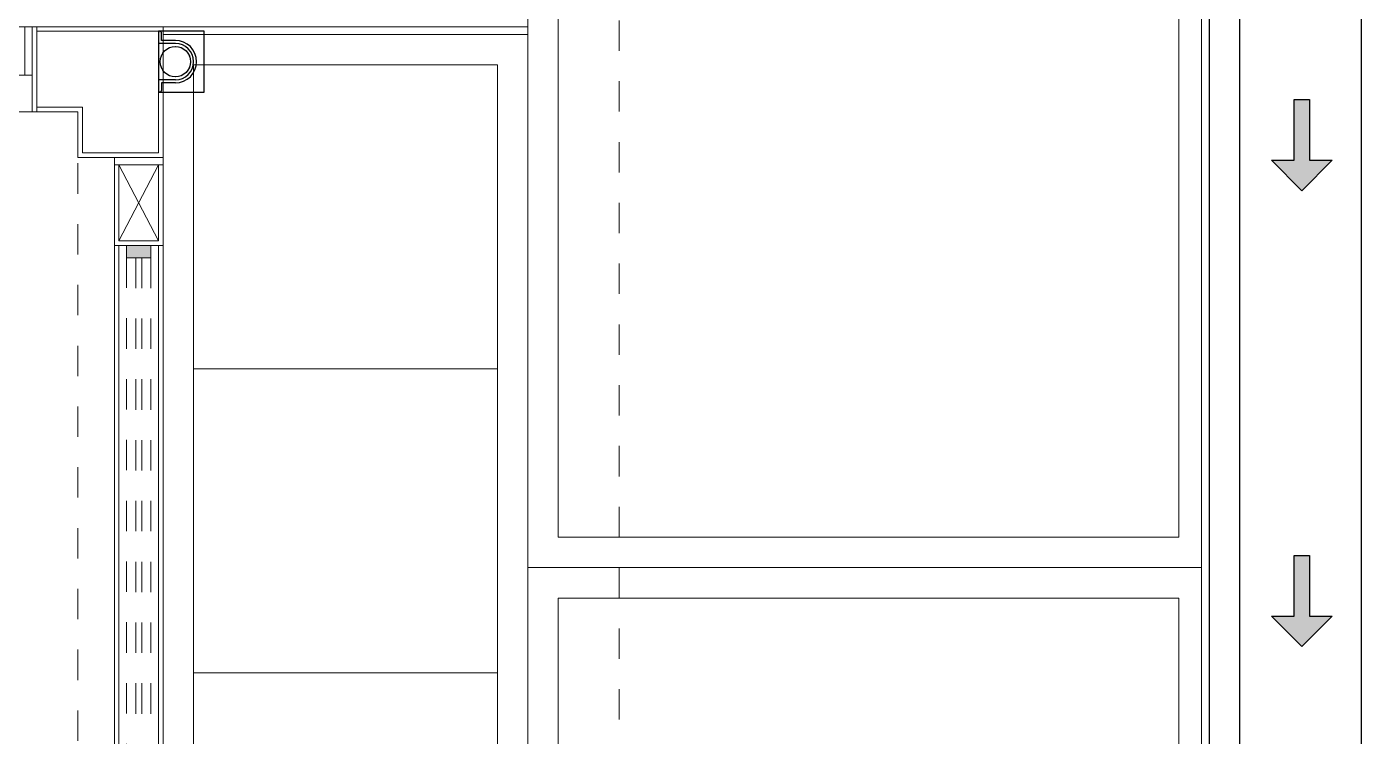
# Model space of a CAD drawing. Header units: metres. Extents: x 349703 to 349913, y 9282546 to 9282694.
# Drawn here: x 349806.451 to 349810.841, y 9282617.112 to 9282619.446 of the extents above; entities that cross this region are included whole.
import ezdxf

# ---------------------------------------------------------------- set-up
doc = ezdxf.new("R2010")
doc.units = ezdxf.units.M
doc.header["$LTSCALE"] = 0.25
doc.linetypes.add('01 nivel$0$HIDDEN2', pattern=[0.1875, 0.125, -0.0625])
doc.linetypes.add('HIDDEN', pattern=[0.375, 0.25, -0.125])
for name, color, linetype, lineweight in [('.', 7, 'Continuous', 0), ('0_ CUNETAS', 160, 'Continuous', 5), ('0_VANOS', 30, 'Continuous', 9), ('ARQ-FONDO', 253, 'CONTINUOUS', 9), ('CUNETAS-RED', 5, 'CONTINUOUS', 18)]:
    doc.layers.add(name, color=color, linetype=linetype, lineweight=lineweight)

# ---------------------------------------------------------------- blocks, each defined once
blk = doc.blocks.new('*U738')
at = {"linetype": 'Continuous', "true_color": 0xbebebe}
for points in [[(3032.1314, 1351.1888), (3032.1314, 1351.2688), (3032.1714, 1351.2688), (3032.1714, 1351.1888)], [(3034.6814, 1351.1888), (3034.6814, 1351.2688), (3034.7214, 1351.2688), (3034.7214, 1351.1888)]]:
    blk.add_hatch(color=9, dxfattribs=at).paths.add_polyline_path(points)
at = {"layer": '0_VANOS', "linetype": 'Continuous'}
for p, q in [((3032.1314, 1351.2688), (3032.1714, 1351.2688)), ((3032.1314, 1351.2688), (3032.1314, 1351.1888)), ((3032.1714, 1351.2688), (3032.1714, 1351.1888)), ((3034.6814, 1351.1888), (3034.6814, 1351.2688)), ((3034.6814, 1351.2688), (3034.7214, 1351.2688)), ((3034.7214, 1351.2688), (3034.7214, 1351.1888)), ((3032.1714, 1351.1888), (3032.1314, 1351.1888)), ((3034.7214, 1351.1888), (3034.6814, 1351.1888))]:
    blk.add_line(p, q, dxfattribs=at)
at = {"layer": '0_VANOS', "linetype": '01 nivel$0$HIDDEN2', "ltscale": 0.5}
for p, q in [((3032.1708, 1351.2688), (3034.6808, 1351.2688)), ((3032.1714, 1351.2388), (3034.6814, 1351.2388)), ((3032.1714, 1351.2188), (3034.6814, 1351.2188)), ((3032.1714, 1351.1888), (3034.6814, 1351.1888))]:
    blk.add_line(p, q, dxfattribs=at)
at = {"layer": '0_VANOS', "linetype": '01 nivel$0$HIDDEN2'}
blk.add_line((3034.6814, 1351.2688), (3034.7214, 1351.2688), dxfattribs=at)
blk = doc.blocks.new('*U932')
blk.add_arc((0.0224, 0.0482), 0.6526, 0.1579, 87.0814)
blk = doc.blocks.new('VESTIDORS')
at = {"layer": 'ARQ-FONDO', "lineweight": -2}
for p, q in [((349867.6621, 9282582.1875, 20.5486), (349870.2621, 9282582.1875, -420.9588)), ((349867.2471, 9282579.0375, -420.9588), (349867.2471, 9282581.6275, -420.9588)), ((349867.3771, 9282579.0375, -438.69), (349867.3771, 9282581.6275, 20.5486)), ((349867.3921, 9282579.0375, -438.69), (349867.3921, 9282581.6275, 20.5486)), ((349867.2321, 9282579.1375, -420.9588), (349867.2321, 9282581.4275, -420.9588))]:
    blk.add_line(p, q, dxfattribs=at)
at = {"layer": 'ARQ-FONDO'}
for p, q in [((349867.2471, 9282581.6425, 20.5486), (349867.3771, 9282581.8925, 20.5486)), ((349867.2471, 9282581.8925, 20.5486), (349867.3771, 9282581.6425, 20.5486))]:
    blk.add_line(p, q, dxfattribs=at)
at = {"layer": 'ARQ-FONDO', "linetype": 'HIDDEN', "ltscale": 0.7}
for points, elevation in [([(349874.5621, 9282583.8475), (349874.5621, 9282569.0681), (349865.7321, 9282569.0681), (349865.7321, 9282583.8475)], 20.5486), ([(349872.6321, 9282582.0675), (349872.6321, 9282582.3475), (349867.6471, 9282582.3475), (349867.6471, 9282582.0675)], -20.5486), ([(349867.5121, 9282581.9175), (349867.2321, 9282581.9175), (349867.2321, 9282570.9981), (349867.5121, 9282570.9981)], 20.5486)]:
    blk.add_lwpolyline(points, close=True, dxfattribs=dict(at, elevation=elevation))
at = {"layer": 'ARQ-FONDO'}
for points, elevation in [([(349869.0321, 9282583.5475), (349866.0321, 9282583.5475), (349866.0321, 9282582.3475), (349869.0321, 9282582.3475)], 20.5486), ([(349867.6621, 9282582.3475), (349867.6871, 9282582.3475), (349867.6871, 9282582.1875), (349867.6621, 9282582.1875)], 20.5486), ([(349866.0321, 9282582.3221), (349866.0321, 9282579.3221), (349867.2321, 9282579.3221), (349867.2321, 9282582.3221)], -705.4664), ([(349866.1321, 9282582.2221), (349866.1321, 9282579.4221), (349867.1321, 9282579.4221), (349867.1321, 9282582.2221)], -705.4664), ([(349867.2321, 9282581.9175), (349867.2321, 9282581.8925), (349867.3921, 9282581.8925), (349867.3921, 9282581.9175)], 20.5486), ([(349867.2471, 9282581.8925), (349867.2471, 9282581.6425), (349867.3771, 9282581.6425), (349867.3771, 9282581.8925)], 20.5486)]:
    blk.add_lwpolyline(points, close=True, dxfattribs=dict(at, elevation=elevation))
at = {"layer": 'ARQ-FONDO', "lineweight": -2, "elevation": 20.5486}
for points in [[(349867.6621, 9282582.3475), (349867.2321, 9282582.3475), (349867.2321, 9282581.9175), (349867.5121, 9282581.9175), (349867.5121, 9282582.0675), (349867.6621, 9282582.0675)], [(349867.2321, 9282581.8925), (349867.2321, 9282581.6275), (349867.3921, 9282581.6275), (349867.3921, 9282581.8925)]]:
    blk.add_lwpolyline(points, close=True, dxfattribs=at)
at = {"layer": 'ARQ-FONDO'}
for points, elevation in [([(349867.6471, 9282582.3325), (349867.2471, 9282582.3325), (349867.2471, 9282581.9325), (349867.4971, 9282581.9325), (349867.4971, 9282582.0825), (349867.6471, 9282582.0825), (349867.6471, 9282582.3325)], 20.5486), ([(349866.1321, 9282581.2221), (349867.1321, 9282581.2221)], -705.4664), ([(349866.1321, 9282580.2221), (349867.1321, 9282580.2221)], -705.4664)]:
    blk.add_lwpolyline(points, dxfattribs=dict(at, elevation=elevation))
at = {"layer": 'ARQ-FONDO', "rotation": 270}
blk.add_blockref('*U738', (348516.0833, 9285613.7589, 20.5486), dxfattribs=at)
at = {"layer": 'ARQ-FONDO', "lineweight": 0, "xscale": -1, "rotation": 179.9989647770426}
blk.add_blockref('*U932', (349867.3921, 9282580.3875, 20.5486), dxfattribs=at)
blk = doc.blocks.new('hdgyt')
at = {"layer": 'ARQ-FONDO'}
for p, q in [((-37274.7231, -199270.5272), (-37274.7231, -199270.5726)), ((-37274.7131, -199270.5272), (-37274.7131, -199270.5826)), ((-37274.5931, -199270.5272), (-37274.5931, -199270.5826)), ((-37274.5831, -199270.5272), (-37274.5831, -199270.5726)), ((-37274.7231, -199270.5726), (-37274.7481, -199270.5726)), ((-37274.7131, -199270.5826), (-37274.7481, -199270.5826)), ((-37274.5931, -199270.5826), (-37274.5581, -199270.5826)), ((-37274.5831, -199270.5726), (-37274.5581, -199270.5726))]:
    blk.add_line(p, q, dxfattribs=at)
at = {"layer": 'ARQ-FONDO', "lineweight": 5}
blk.add_lwpolyline([(-37274.5531, -199270.4326), (-37274.7531, -199270.4326), (-37274.7531, -199270.5826), (-37274.5531, -199270.5826)], close=True, dxfattribs=at)
at = {"layer": 'ARQ-FONDO'}
blk.add_circle((-37274.6531, -199270.5272), 0.05, dxfattribs=at)
for centre, radius, start, end in [((-37274.6531, -199270.5272), 0.07, 0, 180), ((-37274.6531, -199270.5272), 0.06, 0, 180), ((-37274.7481, -199270.5776), 0.005, 90, 270), ((-37274.5581, -199270.5776), 0.005, 270, 90)]:
    blk.add_arc(centre, radius, start, end, dxfattribs=at)
blk = doc.blocks.new('DWD')
at = {"layer": 'ARQ-FONDO'}
for p, q in [((349962.2135, 9282606.4669), (349962.2135, 9282620.6464)), ((349964.43, 9282620.6464), (349964.43, 9282606.5669)), ((349964.4554, 9282620.6464), (349964.4554, 9282606.5669))]:
    blk.add_line(p, q, dxfattribs=at)
at = {"layer": 'ARQ-FONDO', "flags": 128}
for points in [[(349964.3554, 9282617.7669), (349962.3135, 9282617.7669), (349962.3135, 9282620.5451), (349964.3554, 9282620.5451)], [(349964.3554, 9282614.9669), (349962.3135, 9282614.9669), (349962.3135, 9282617.5669), (349964.3554, 9282617.5669)]]:
    blk.add_lwpolyline(points, close=True, dxfattribs=at)
blk.add_lwpolyline([(349964.43, 9282617.6669), (349962.2135, 9282617.6669)], dxfattribs=at)
blk = doc.blocks.new('montante')
at = {"layer": 'ARQ-FONDO', "lineweight": 30}
for p, q in [((0.0455, 0.07), (0.0455, 0.095)), ((0, 0.07), (0.0455, 0.07)), ((0, 0.06), (0.0555, 0.06)), ((0, -0.06), (0.0555, -0.06)), ((0, -0.07), (0.0455, -0.07)), ((0.0455, -0.07), (0.0455, -0.095))]:
    blk.add_line(p, q, dxfattribs=at)
blk.add_lwpolyline([(-0.0945, 0.1), (-0.0945, -0.1), (0.0555, -0.1), (0.0555, 0.1)], close=True, dxfattribs=at)
blk.add_circle((0, 0), 0.05, dxfattribs=at)
for centre, radius, start, end in [((0.0505, 0.095), 0.005, 0, 180), ((0, 0), 0.07, 90, 270), ((0, 0), 0.06, 90, 270), ((0.0505, -0.095), 0.005, 180, 0)]:
    blk.add_arc(centre, radius, start, end, dxfattribs=at)
blk = doc.blocks.new('*U2166')
at = {"layer": '.', "lineweight": 30}
h = blk.add_hatch(color=1, dxfattribs=at)
h.dxf.hatch_style = 1
h.paths.add_polyline_path([(-0.025, -0.05), (-0.1, -0.05), (0, -0.15), (0.1, -0.05), (0.025, -0.05), (0.025, 0.15), (-0.025, 0.15)])
at = {"layer": '0_ CUNETAS', "color": 1, "lineweight": 30}
blk.add_lwpolyline([(-0.1, -0.05), (-0.025, -0.05), (-0.025, 0.15), (0.025, 0.15), (0.025, -0.05), (0.1, -0.05), (0, -0.15)], close=True, dxfattribs=at)
blk = doc.blocks.new('*U2184')
at = {"layer": '0_ CUNETAS', "color": 0, "linetype": 'ByBlock', "lineweight": -2, "transparency": 16777216}
for p in [(0, 12), (0, 10.5)]:
    blk.add_blockref('*U2166', p, dxfattribs=at)
blk = doc.blocks.new('drenaje')
at = {"layer": 'CUNETAS-RED', "lineweight": 30}
blk.add_line((92.1855, -32.9209), (92.1855, -63.2243, -25514.15), dxfattribs=at)
at = {"layer": 'CUNETAS-RED', "lineweight": 30, "elevation": -25514.15}
blk.add_lwpolyline([(92.6855, -33.0209), (92.6855, -68.9721), (92.2855, -68.9721), (92.2855, -33.0209)], close=True, dxfattribs=at)
at = {"layer": 'CUNETAS-RED', "lineweight": 0}
blk.add_blockref('*U2184', (92.49, -68.4809), dxfattribs=at)
at = {"layer": 'CUNETAS-RED', "lineweight": 30, "rotation": 180}
blk.add_blockref('montante', (88.7841, -56.2065, 726.015), dxfattribs=at)

msp = doc.modelspace()

# ---------------------------------------------------------------- block references
at = {"layer": 'ARQ-FONDO', "xscale": -1}
msp.add_blockref('VESTIDORS', (699674.1316, 37.0989, 705.4664), dxfattribs=at)
at = {"layer": 'ARQ-FONDO'}
msp.add_blockref('DWD', (-154.114, 0), dxfattribs=at)
at = {"layer": 'ARQ-FONDO', "xscale": -1, "rotation": 269.9996984645941}
msp.add_blockref('hdgyt', (549077.6633, 9319892.9357, 726.015), dxfattribs=at)
at = {"layer": 'CUNETAS-RED', "lineweight": 30}
msp.add_blockref('drenaje', (349718.1559, 9282675.5378), dxfattribs=at)

doc.saveas('drawing.dxf')
